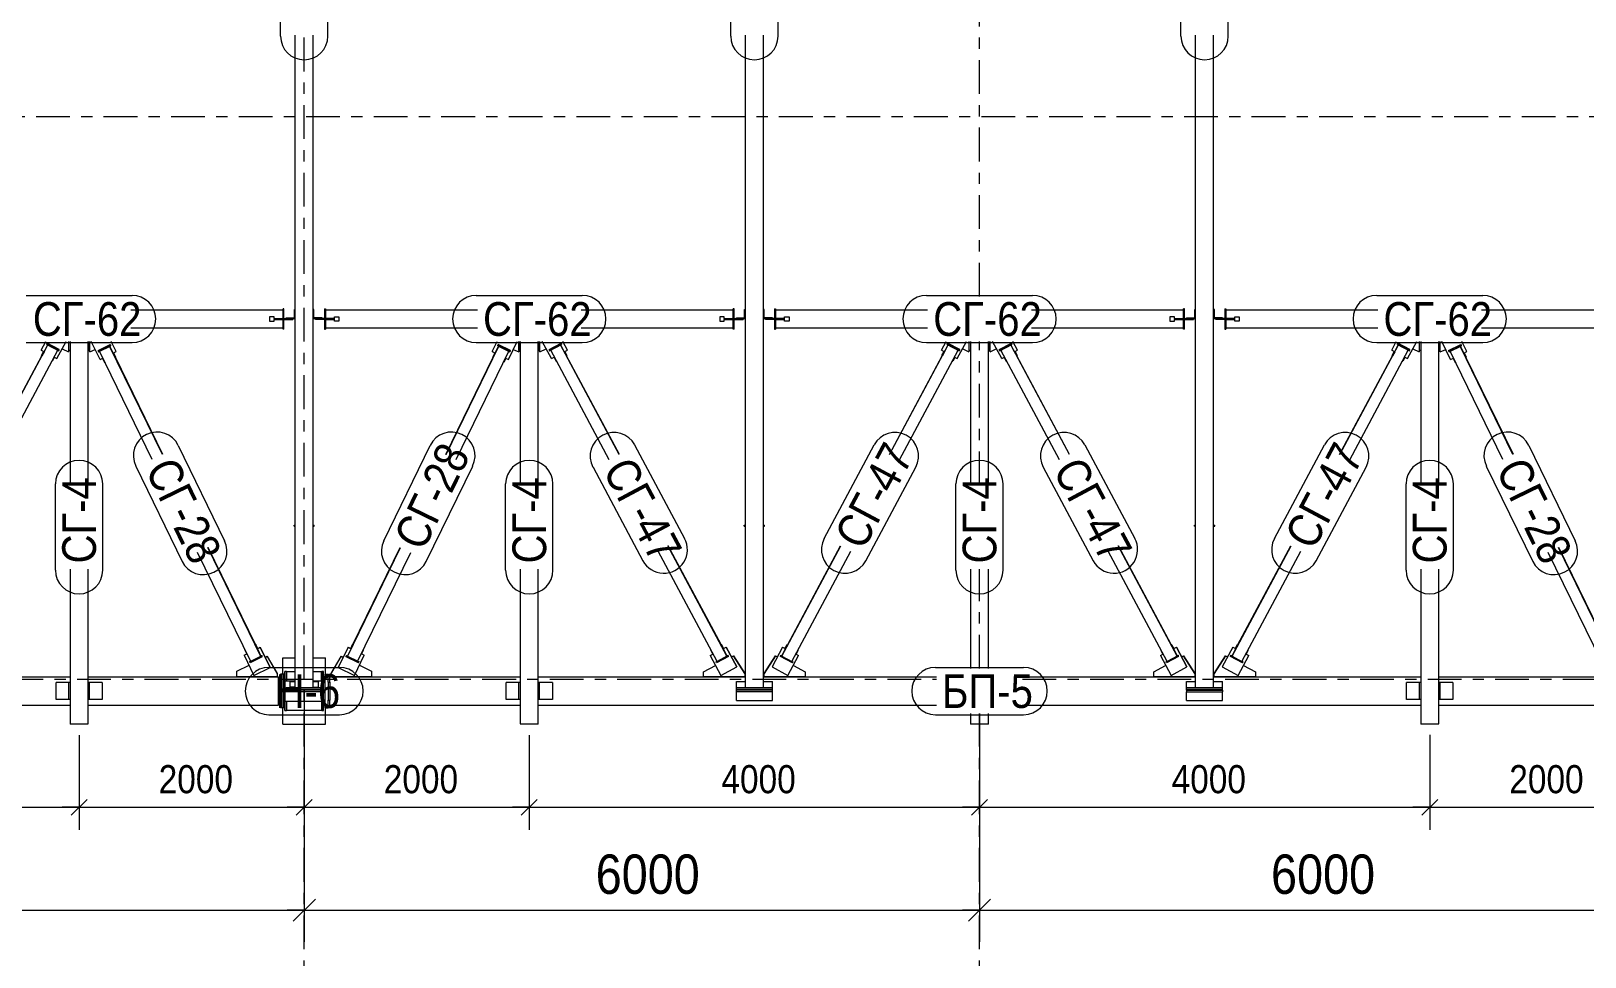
# Model space of a CAD drawing. Header units: millimetres. Extents: x -59 to 782, y -224 to 370.
# Drawn here: x 497.7 to 635.8, y -24.7 to 57.6 of the extents above; entities that cross this region are included whole.
import ezdxf

# ---------------------------------------------------------------- set-up
doc = ezdxf.new("R2010")
doc.units = ezdxf.units.MM
doc.linetypes.add('XKITLINE00', pattern=[0])
doc.linetypes.add('XKITLINE03', pattern=[6, 3, -1, 1, -1])
for name, color, linetype, lineweight in [('Part', 2, 'Continuous', 0), ('PartMark', 3, 'Continuous', 0), ('S-GRID', 1, 'Continuous', 0), ('Z-DIMENSIONS', 1, 'Continuous', 0)]:
    doc.layers.add(name, color=color, linetype=linetype, lineweight=lineweight)
doc.styles.add('GOST type A', font='ARIAL.TTF')

msp = doc.modelspace()

# ---------------------------------------------------------------- linework, layer by layer
at = {"layer": 'Part', "linetype": 'XKITLINE00', "lineweight": 0}
for p, q in [((521.2, -0.74), (521.2, 57.23)), ((522.8, -0.74), (522.8, 57.23)), ((561.2, -0.74), (561.2, 57.23)), ((562.8, -0.74), (562.8, 57.23)), ((601.2, -0.74), (601.2, 57.23)), ((602.8, -0.74), (602.8, 57.23)), ((506.61, 32.8), (520.12, 32.8)), ((519.32, 32.2), (518.92, 32.2)), ((518.92, 32.2), (518.92, 31.8)), ((518.92, 31.8), (519.32, 31.8)), ((519.32, 32.04), (519.32, 32.2)), ((519.32, 32.05), (520.12, 32.05)), ((519.32, 32.04), (519.32, 31.96)), ((519.32, 32.04), (521, 32.04)), ((519.32, 31.96), (521, 31.96)), ((519.32, 31.8), (519.32, 31.96)), ((519.32, 31.95), (520.12, 31.95)), ((520.2, 32.9), (520.12, 32.9)), ((520.12, 32.04), (520.12, 32.9)), ((520.2, 32.04), (520.12, 32.04)), ((520.2, 31.96), (520.12, 31.96)), ((520.12, 31.1), (520.12, 31.96)), ((520.2, 32.04), (520.2, 32.9)), ((520.2, 31.1), (520.2, 31.96)), ((520.4, 32.04), (520.4, 32.11)), ((520.4, 32.11), (521.13, 32.11)), ((521, 32.04), (521.2, 32.04)), ((521, 32.04), (521, 31.96)), ((521.13, 32.11), (521.13, 32.84)), ((521.13, 32.84), (521.2, 32.84)), ((522.87, 32.84), (522.8, 32.84)), ((522.8, 32.04), (523, 32.04)), ((522.87, 32.11), (522.87, 32.84)), ((523.6, 32.11), (522.87, 32.11)), ((524.68, 32.04), (523, 32.04)), ((523, 31.96), (523, 32.04)), ((524.68, 31.96), (523, 31.96)), ((523.6, 32.04), (523.6, 32.11)), ((523.8, 32.9), (523.8, 32.04)), ((523.8, 32.9), (523.88, 32.9)), ((523.8, 32.04), (523.88, 32.04)), ((523.8, 31.96), (523.8, 31.1)), ((523.8, 31.96), (523.88, 31.96)), ((523.88, 32.9), (523.88, 32.04)), ((523.88, 32.8), (537.39, 32.8)), ((523.88, 32.05), (524.68, 32.05)), ((523.88, 31.96), (523.88, 31.1)), ((523.88, 31.95), (524.68, 31.95)), ((524.68, 32.2), (525.08, 32.2)), ((524.68, 32.04), (524.68, 32.2)), ((524.68, 31.96), (524.68, 32.04)), ((524.68, 31.8), (524.68, 31.96)), ((525.08, 31.8), (524.68, 31.8)), ((525.08, 32.2), (525.08, 31.8)), ((546.61, 32.8), (560.12, 32.8)), ((559.32, 32.2), (558.92, 32.2)), ((558.92, 32.2), (558.92, 31.8)), ((558.92, 31.8), (559.32, 31.8)), ((559.32, 32.04), (559.32, 32.2)), ((559.32, 32.05), (560.12, 32.05)), ((559.32, 32.04), (559.32, 31.96)), ((559.32, 32.04), (561, 32.04)), ((559.32, 31.96), (561, 31.96)), ((559.32, 31.8), (559.32, 31.96)), ((559.32, 31.95), (560.12, 31.95)), ((560.2, 32.9), (560.12, 32.9)), ((560.12, 32.04), (560.12, 32.9)), ((560.2, 32.04), (560.12, 32.04)), ((560.2, 31.96), (560.12, 31.96)), ((560.12, 31.1), (560.12, 31.96)), ((560.2, 32.04), (560.2, 32.9)), ((560.2, 31.1), (560.2, 31.96)), ((560.4, 32.04), (560.4, 32.11)), ((560.4, 32.11), (561.13, 32.11)), ((561, 32.04), (561.2, 32.04)), ((561, 32.04), (561, 31.96)), ((561.13, 32.11), (561.13, 32.84)), ((561.13, 32.84), (561.2, 32.84)), ((562.87, 32.84), (562.8, 32.84)), ((562.8, 32.04), (563, 32.04)), ((562.87, 32.11), (562.87, 32.84)), ((563.6, 32.11), (562.87, 32.11)), ((564.68, 32.04), (563, 32.04)), ((563, 31.96), (563, 32.04)), ((564.68, 31.96), (563, 31.96)), ((563.6, 32.04), (563.6, 32.11)), ((563.8, 32.9), (563.8, 32.04)), ((563.8, 32.9), (563.88, 32.9)), ((563.8, 32.04), (563.88, 32.04)), ((563.8, 31.96), (563.8, 31.1)), ((563.8, 31.96), (563.88, 31.96)), ((563.88, 32.9), (563.88, 32.04)), ((563.88, 32.8), (577.39, 32.8)), ((563.88, 32.05), (564.68, 32.05)), ((563.88, 31.96), (563.88, 31.1)), ((563.88, 31.95), (564.68, 31.95)), ((564.68, 32.2), (565.08, 32.2)), ((564.68, 32.04), (564.68, 32.2)), ((564.68, 31.96), (564.68, 32.04)), ((564.68, 31.8), (564.68, 31.96)), ((565.08, 31.8), (564.68, 31.8)), ((565.08, 32.2), (565.08, 31.8)), ((586.61, 32.8), (600.12, 32.8)), ((599.32, 32.2), (598.92, 32.2)), ((598.92, 32.2), (598.92, 31.8)), ((598.92, 31.8), (599.32, 31.8)), ((599.32, 32.04), (599.32, 32.2)), ((599.32, 32.05), (600.12, 32.05)), ((599.32, 32.04), (599.32, 31.96)), ((599.32, 32.04), (601, 32.04)), ((599.32, 31.96), (601, 31.96)), ((599.32, 31.8), (599.32, 31.96)), ((599.32, 31.95), (600.12, 31.95)), ((600.2, 32.9), (600.12, 32.9)), ((600.12, 32.04), (600.12, 32.9)), ((600.2, 32.04), (600.12, 32.04)), ((600.2, 31.96), (600.12, 31.96)), ((600.12, 31.1), (600.12, 31.96)), ((600.2, 32.04), (600.2, 32.9)), ((600.2, 31.1), (600.2, 31.96)), ((600.4, 32.04), (600.4, 32.11)), ((600.4, 32.11), (601.13, 32.11)), ((601, 32.04), (601.2, 32.04)), ((601, 32.04), (601, 31.96)), ((601.13, 32.11), (601.13, 32.84)), ((601.13, 32.84), (601.2, 32.84)), ((602.87, 32.84), (602.8, 32.84)), ((602.8, 32.04), (603, 32.04)), ((602.87, 32.11), (602.87, 32.84)), ((603.6, 32.11), (602.87, 32.11)), ((604.68, 32.04), (603, 32.04)), ((603, 31.96), (603, 32.04)), ((604.68, 31.96), (603, 31.96)), ((603.6, 32.04), (603.6, 32.11)), ((603.8, 32.9), (603.8, 32.04)), ((603.8, 32.9), (603.88, 32.9)), ((603.8, 32.04), (603.88, 32.04)), ((603.8, 31.96), (603.8, 31.1)), ((603.8, 31.96), (603.88, 31.96)), ((603.88, 32.9), (603.88, 32.04)), ((603.88, 32.8), (617.39, 32.8)), ((603.88, 32.05), (604.68, 32.05)), ((603.88, 31.96), (603.88, 31.1)), ((603.88, 31.95), (604.68, 31.95)), ((604.68, 32.2), (605.08, 32.2)), ((604.68, 32.04), (604.68, 32.2)), ((604.68, 31.96), (604.68, 32.04)), ((604.68, 31.8), (604.68, 31.96)), ((605.08, 31.8), (604.68, 31.8)), ((605.08, 32.2), (605.08, 31.8)), ((626.61, 32.8), (640.12, 32.8)), ((506.61, 31.2), (520.12, 31.2)), ((520.2, 31.1), (520.12, 31.1)), ((523.8, 31.1), (523.88, 31.1)), ((523.88, 31.2), (537.39, 31.2)), ((546.61, 31.2), (560.12, 31.2)), ((560.2, 31.1), (560.12, 31.1)), ((563.8, 31.1), (563.88, 31.1)), ((563.88, 31.2), (577.39, 31.2)), ((586.61, 31.2), (600.12, 31.2)), ((600.2, 31.1), (600.12, 31.1)), ((603.8, 31.1), (603.88, 31.1)), ((603.88, 31.2), (617.39, 31.2)), ((626.61, 31.2), (640.12, 31.2)), ((494.01, 19.95), (499.22, 29.69)), ((494.9, 19.48), (500.1, 29.22)), ((498.62, 29.23), (499.03, 30)), ((498.62, 29.24), (499.03, 30)), ((498.62, 29.24), (498.62, 29.23)), ((498.62, 29.23), (498.89, 29.09)), ((498.84, 29.11), (498.66, 28.77)), ((498.66, 28.75), (498.85, 29.1)), ((498.89, 29.08), (498.7, 28.73)), ((498.85, 29.11), (498.85, 29.1)), ((498.85, 29.1), (498.89, 29.08)), ((498.89, 29.09), (499.21, 29.7)), ((498.89, 29.08), (498.89, 29.09)), ((499.13, 29.77), (499.17, 29.84)), ((499.17, 29.81), (499.13, 29.74)), ((499.13, 29.74), (499.13, 29.77)), ((499.13, 29.74), (500.2, 29.17)), ((500.24, 29.28), (499.17, 29.84)), ((499.17, 29.84), (499.17, 29.81)), ((499.17, 29.81), (500.24, 29.24)), ((500.03, 28.48), (500.85, 30)), ((500.2, 29.17), (500.24, 29.24)), ((500.24, 29.24), (500.24, 29.28)), ((500.51, 29.36), (501.06, 29.07)), ((501.06, 30), (501.06, 29.07)), ((501.08, 29.2), (501.08, 30)), ((501.2, 29.2), (501.08, 29.2)), ((501.2, 30), (501.2, 17.24)), ((502.8, 17.24), (502.8, 30)), ((502.8, 29.2), (502.92, 29.2)), ((502.92, 29.2), (502.92, 30)), ((502.94, 29.07), (502.94, 30)), ((502.94, 29.07), (503.42, 29.3)), ((503.86, 28.4), (503.08, 30)), ((503.68, 29.2), (504.77, 29.73)), ((503.68, 29.17), (504.77, 29.69)), ((503.68, 29.2), (503.68, 29.17)), ((503.68, 29.17), (503.72, 29.09)), ((503.72, 29.09), (504.81, 29.62)), ((508.5, 19.52), (503.82, 29.14)), ((509.4, 19.96), (504.71, 29.58)), ((505.03, 28.97), (504.73, 29.58)), ((504.77, 29.69), (504.77, 29.73)), ((504.77, 29.73), (504.81, 29.66)), ((504.81, 29.62), (504.77, 29.69)), ((504.81, 29.62), (504.81, 29.66)), ((505.3, 29.1), (504.86, 30)), ((505.3, 29.1), (504.86, 30)), ((505.03, 28.97), (505.3, 29.1)), ((505.3, 29.1), (505.3, 29.1)), ((534.6, 19.96), (539.29, 29.58)), ((535.5, 19.52), (540.18, 29.14)), ((538.7, 29.1), (539.14, 30)), ((538.7, 29.1), (539.14, 30)), ((538.7, 29.1), (538.97, 28.97)), ((538.7, 29.1), (538.7, 29.1)), ((538.97, 28.97), (539.27, 29.58)), ((539.19, 29.66), (539.23, 29.73)), ((539.23, 29.69), (539.19, 29.62)), ((539.19, 29.62), (539.19, 29.66)), ((539.19, 29.62), (540.28, 29.09)), ((540.32, 29.2), (539.23, 29.73)), ((539.23, 29.73), (539.23, 29.69)), ((539.23, 29.69), (540.32, 29.17)), ((540.14, 28.4), (540.92, 30)), ((540.28, 29.09), (540.32, 29.17)), ((540.32, 29.17), (540.32, 29.2)), ((540.58, 29.3), (541.06, 29.07)), ((541.06, 30), (541.06, 29.07)), ((541.08, 29.2), (541.08, 30)), ((541.2, 29.2), (541.08, 29.2)), ((541.2, 30), (541.2, 17.24)), ((542.8, 17.24), (542.8, 30)), ((542.8, 29.2), (542.92, 29.2)), ((542.92, 29.2), (542.92, 30)), ((542.94, 29.07), (542.94, 30)), ((542.94, 29.07), (543.49, 29.36)), ((543.97, 28.48), (543.15, 30)), ((543.76, 29.28), (544.83, 29.84)), ((543.76, 29.24), (544.83, 29.81)), ((543.76, 29.28), (543.76, 29.24)), ((543.76, 29.24), (543.8, 29.17)), ((543.8, 29.17), (544.87, 29.74)), ((549.1, 19.48), (543.9, 29.22)), ((549.99, 19.95), (544.78, 29.69)), ((545.11, 29.09), (544.79, 29.7)), ((544.83, 29.81), (544.83, 29.84)), ((544.83, 29.84), (544.87, 29.77)), ((544.87, 29.74), (544.83, 29.81)), ((544.87, 29.74), (544.87, 29.77)), ((545.38, 29.24), (544.97, 30)), ((545.38, 29.23), (544.97, 30)), ((545.11, 29.09), (545.38, 29.23)), ((545.11, 29.08), (545.15, 29.1)), ((545.11, 29.09), (545.11, 29.08)), ((545.11, 29.08), (545.3, 28.73)), ((545.15, 29.1), (545.15, 29.11)), ((545.34, 28.75), (545.15, 29.1)), ((545.16, 29.11), (545.34, 28.77)), ((545.38, 29.23), (545.38, 29.24)), ((574.01, 19.95), (579.22, 29.69)), ((574.9, 19.48), (580.1, 29.22)), ((578.62, 29.23), (579.03, 30)), ((578.62, 29.24), (579.03, 30)), ((578.62, 29.24), (578.62, 29.23)), ((578.62, 29.23), (578.89, 29.09)), ((578.84, 29.11), (578.66, 28.77)), ((578.66, 28.75), (578.85, 29.1)), ((578.89, 29.08), (578.7, 28.73)), ((578.85, 29.11), (578.85, 29.1)), ((578.85, 29.1), (578.89, 29.08)), ((578.89, 29.09), (579.21, 29.7)), ((578.89, 29.08), (578.89, 29.09)), ((579.13, 29.77), (579.17, 29.84)), ((579.17, 29.81), (579.13, 29.74)), ((579.13, 29.74), (579.13, 29.77)), ((579.13, 29.74), (580.2, 29.17)), ((580.24, 29.28), (579.17, 29.84)), ((579.17, 29.84), (579.17, 29.81)), ((579.17, 29.81), (580.24, 29.24)), ((580.03, 28.48), (580.85, 30)), ((580.2, 29.17), (580.24, 29.24)), ((580.24, 29.24), (580.24, 29.28)), ((580.51, 29.36), (581.06, 29.07)), ((581.06, 30), (581.06, 29.07)), ((581.08, 29.2), (581.08, 30)), ((581.2, 29.2), (581.08, 29.2)), ((581.2, 30), (581.2, 17.24)), ((582.8, 17.24), (582.8, 30)), ((582.8, 29.2), (582.92, 29.2)), ((582.92, 29.2), (582.92, 30)), ((582.94, 29.07), (582.94, 30)), ((582.94, 29.07), (583.49, 29.36)), ((583.97, 28.48), (583.15, 30)), ((583.76, 29.28), (584.83, 29.84)), ((583.76, 29.24), (584.83, 29.81)), ((583.76, 29.28), (583.76, 29.24)), ((583.76, 29.24), (583.8, 29.17)), ((583.8, 29.17), (584.87, 29.74)), ((589.1, 19.48), (583.9, 29.22)), ((589.99, 19.95), (584.78, 29.69)), ((585.11, 29.09), (584.79, 29.7)), ((584.83, 29.81), (584.83, 29.84)), ((584.83, 29.84), (584.87, 29.77)), ((584.87, 29.74), (584.83, 29.81)), ((584.87, 29.74), (584.87, 29.77)), ((585.38, 29.24), (584.97, 30)), ((585.38, 29.23), (584.97, 30)), ((585.11, 29.09), (585.38, 29.23)), ((585.11, 29.08), (585.15, 29.1)), ((585.11, 29.09), (585.11, 29.08)), ((585.11, 29.08), (585.3, 28.73)), ((585.15, 29.1), (585.15, 29.11)), ((585.34, 28.75), (585.15, 29.1)), ((585.16, 29.11), (585.34, 28.77)), ((585.38, 29.23), (585.38, 29.24)), ((614.01, 19.95), (619.22, 29.69)), ((614.9, 19.48), (620.1, 29.22)), ((618.62, 29.23), (619.03, 30)), ((618.62, 29.24), (619.03, 30)), ((618.62, 29.24), (618.62, 29.23)), ((618.62, 29.23), (618.89, 29.09)), ((618.84, 29.11), (618.66, 28.77)), ((618.66, 28.75), (618.85, 29.1)), ((618.89, 29.08), (618.7, 28.73)), ((618.85, 29.11), (618.85, 29.1)), ((618.85, 29.1), (618.89, 29.08)), ((618.89, 29.09), (619.21, 29.7)), ((618.89, 29.08), (618.89, 29.09)), ((619.13, 29.77), (619.17, 29.84)), ((619.17, 29.81), (619.13, 29.74)), ((619.13, 29.74), (619.13, 29.77)), ((619.13, 29.74), (620.2, 29.17)), ((620.24, 29.28), (619.17, 29.84)), ((619.17, 29.84), (619.17, 29.81)), ((619.17, 29.81), (620.24, 29.24)), ((620.03, 28.48), (620.85, 30)), ((620.2, 29.17), (620.24, 29.24)), ((620.24, 29.24), (620.24, 29.28)), ((620.51, 29.36), (621.06, 29.07)), ((621.06, 30), (621.06, 29.07)), ((621.08, 29.2), (621.08, 30)), ((621.2, 29.2), (621.08, 29.2)), ((621.2, 30), (621.2, 17.24)), ((622.8, 17.24), (622.8, 30)), ((622.8, 29.2), (622.92, 29.2)), ((622.92, 29.2), (622.92, 30)), ((622.94, 29.07), (622.94, 30)), ((622.94, 29.07), (623.42, 29.3)), ((623.86, 28.4), (623.08, 30)), ((623.68, 29.2), (624.77, 29.73)), ((623.68, 29.17), (624.77, 29.69)), ((623.68, 29.2), (623.68, 29.17)), ((623.68, 29.17), (623.72, 29.09)), ((623.72, 29.09), (624.81, 29.62)), ((628.5, 19.52), (623.82, 29.14)), ((629.4, 19.96), (624.71, 29.58)), ((625.03, 28.97), (624.73, 29.58)), ((624.77, 29.69), (624.77, 29.73)), ((624.77, 29.73), (624.81, 29.66)), ((624.81, 29.62), (624.77, 29.69)), ((624.81, 29.62), (624.81, 29.66)), ((625.3, 29.1), (624.86, 30)), ((625.3, 29.1), (624.86, 30)), ((625.03, 28.97), (625.3, 29.1)), ((625.3, 29.1), (625.3, 29.1)), ((493.99, 19.96), (498.68, 28.74)), ((498.66, 28.77), (498.66, 28.75)), ((498.66, 28.75), (498.7, 28.73)), ((499.59, 28.25), (499.62, 28.24)), ((499.8, 28.59), (499.62, 28.24)), ((499.78, 28.61), (500.03, 28.48)), ((499.78, 28.61), (499.8, 28.59)), ((499.8, 28.59), (499.8, 28.6)), ((503.86, 28.4), (504.12, 28.52)), ((504.09, 28.5), (504.12, 28.52)), ((504.09, 28.51), (504.09, 28.5)), ((504.09, 28.5), (504.27, 28.14)), ((504.27, 28.14), (504.3, 28.16)), ((505.03, 28.97), (505.03, 28.96)), ((505.03, 28.96), (505.06, 28.97)), ((505.03, 28.96), (505.2, 28.6)), ((505.06, 28.97), (505.06, 28.98)), ((505.24, 28.62), (505.06, 28.97)), ((505.07, 28.99), (505.24, 28.64)), ((505.2, 28.6), (505.24, 28.62)), ((509.43, 19.97), (505.22, 28.61)), ((505.24, 28.64), (505.24, 28.62)), ((534.57, 19.97), (538.78, 28.61)), ((538.93, 28.99), (538.76, 28.64)), ((538.76, 28.62), (538.94, 28.97)), ((538.76, 28.64), (538.76, 28.62)), ((538.76, 28.62), (538.8, 28.6)), ((538.97, 28.96), (538.8, 28.6)), ((538.94, 28.98), (538.94, 28.97)), ((538.94, 28.97), (538.97, 28.96)), ((538.97, 28.96), (538.97, 28.97)), ((539.7, 28.16), (539.73, 28.14)), ((539.91, 28.5), (539.73, 28.14)), ((539.88, 28.52), (540.14, 28.4)), ((539.88, 28.52), (539.91, 28.5)), ((539.91, 28.5), (539.91, 28.51)), ((543.97, 28.48), (544.22, 28.61)), ((544.2, 28.59), (544.22, 28.61)), ((544.2, 28.6), (544.2, 28.59)), ((544.2, 28.59), (544.38, 28.24)), ((544.38, 28.24), (544.41, 28.25)), ((545.3, 28.73), (545.34, 28.75)), ((550.01, 19.96), (545.32, 28.74)), ((545.34, 28.77), (545.34, 28.75)), ((573.99, 19.96), (578.68, 28.74)), ((578.66, 28.77), (578.66, 28.75)), ((578.66, 28.75), (578.7, 28.73)), ((579.59, 28.25), (579.62, 28.24)), ((579.8, 28.59), (579.62, 28.24)), ((579.78, 28.61), (580.03, 28.48)), ((579.78, 28.61), (579.8, 28.59)), ((579.8, 28.59), (579.8, 28.6)), ((583.97, 28.48), (584.22, 28.61)), ((584.2, 28.59), (584.22, 28.61)), ((584.2, 28.6), (584.2, 28.59)), ((584.2, 28.59), (584.38, 28.24)), ((584.38, 28.24), (584.41, 28.25)), ((585.3, 28.73), (585.34, 28.75)), ((590.01, 19.96), (585.32, 28.74)), ((585.34, 28.77), (585.34, 28.75)), ((613.99, 19.96), (618.68, 28.74)), ((618.66, 28.77), (618.66, 28.75)), ((618.66, 28.75), (618.7, 28.73)), ((619.59, 28.25), (619.62, 28.24)), ((619.8, 28.59), (619.62, 28.24)), ((619.78, 28.61), (620.03, 28.48)), ((619.78, 28.61), (619.8, 28.59)), ((619.8, 28.59), (619.8, 28.6)), ((623.86, 28.4), (624.12, 28.52)), ((624.09, 28.5), (624.12, 28.52)), ((624.09, 28.51), (624.09, 28.5)), ((624.09, 28.5), (624.27, 28.14)), ((624.27, 28.14), (624.3, 28.16)), ((625.03, 28.97), (625.03, 28.96)), ((625.03, 28.96), (625.06, 28.97)), ((625.03, 28.96), (625.2, 28.6)), ((625.06, 28.97), (625.06, 28.98)), ((625.24, 28.62), (625.06, 28.97)), ((625.07, 28.99), (625.24, 28.64)), ((625.2, 28.6), (625.24, 28.62)), ((629.43, 19.97), (625.22, 28.61)), ((625.24, 28.64), (625.24, 28.62)), ((521.1, 13.6), (521.1, 13.68)), ((521.1, 13.68), (521.2, 13.68)), ((521.1, 13.6), (521.2, 13.6)), ((522.8, 13.68), (522.9, 13.68)), ((522.8, 13.6), (522.9, 13.6)), ((522.9, 13.6), (522.9, 13.68)), ((561.1, 13.6), (561.1, 13.68)), ((561.1, 13.68), (561.2, 13.68)), ((561.1, 13.6), (561.2, 13.6)), ((562.8, 13.68), (562.9, 13.68)), ((562.8, 13.6), (562.9, 13.6)), ((562.9, 13.6), (562.9, 13.68)), ((601.1, 13.6), (601.1, 13.68)), ((601.1, 13.68), (601.2, 13.68)), ((601.1, 13.6), (601.2, 13.6)), ((602.8, 13.68), (602.9, 13.68)), ((602.8, 13.6), (602.9, 13.6)), ((602.9, 13.6), (602.9, 13.68)), ((517.25, 1.58), (512.53, 11.26)), ((518.15, 2.02), (513.43, 11.69)), ((517.67, 3.07), (513.46, 11.71)), ((525.85, 2.02), (530.57, 11.69)), ((526.33, 3.07), (530.54, 11.71)), ((526.75, 1.58), (531.47, 11.26)), ((558.68, 1.57), (553.44, 11.37)), ((559.56, 2.04), (554.32, 11.84)), ((559.04, 3.08), (554.35, 11.85)), ((564.44, 2.04), (569.68, 11.84)), ((564.96, 3.08), (569.65, 11.85)), ((565.32, 1.57), (570.56, 11.37)), ((598.68, 1.57), (593.44, 11.37)), ((599.56, 2.04), (594.32, 11.84)), ((599.04, 3.08), (594.35, 11.85)), ((604.44, 2.04), (609.68, 11.84)), ((604.96, 3.08), (609.65, 11.85)), ((605.32, 1.57), (610.56, 11.37)), ((637.25, 1.58), (632.53, 11.26)), ((638.15, 2.02), (633.43, 11.69)), ((637.67, 3.07), (633.46, 11.71)), ((501.2, 9.78), (501.2, -3.97)), ((502.8, -3.97), (502.8, 9.78)), ((541.2, 9.78), (541.2, -3.97)), ((542.8, -3.97), (542.8, 9.78)), ((581.2, 9.78), (581.2, 0.94)), ((582.8, 0.94), (582.8, 9.78)), ((621.2, 9.78), (621.2, -3.97)), ((622.8, -3.97), (622.8, 9.78)), ((517.66, 3.07), (517.7, 3.09)), ((517.66, 3.07), (517.66, 3.04)), ((517.7, 3.06), (517.66, 3.04)), ((517.66, 3.04), (517.83, 2.68)), ((517.87, 2.73), (517.7, 3.09)), ((517.7, 3.09), (517.7, 3.06)), ((517.87, 2.7), (517.7, 3.06)), ((517.87, 2.72), (518.1, 2.83)), ((517.87, 2.71), (518.1, 2.82)), ((518.1, 2.82), (518.1, 2.83)), ((518.1, 2.83), (518.98, 1.04)), ((518.98, 1.03), (518.1, 2.82)), ((525.9, 2.83), (525.02, 1.04)), ((525.9, 2.82), (525.02, 1.03)), ((525.9, 2.83), (526.13, 2.72)), ((525.9, 2.82), (525.9, 2.83)), ((525.9, 2.82), (526.13, 2.71)), ((526.13, 2.73), (526.3, 3.09)), ((526.3, 3.06), (526.13, 2.7)), ((526.17, 2.68), (526.34, 3.04)), ((526.34, 3.07), (526.3, 3.09)), ((526.3, 3.09), (526.3, 3.06)), ((526.34, 3.04), (526.3, 3.06)), ((526.34, 3.04), (526.34, 3.07)), ((559.03, 3.07), (559.07, 3.09)), ((559.03, 3.07), (559.03, 3.04)), ((559.07, 3.06), (559.03, 3.04)), ((559.03, 3.04), (559.22, 2.69)), ((559.26, 2.74), (559.07, 3.09)), ((559.07, 3.09), (559.07, 3.06)), ((559.26, 2.71), (559.07, 3.06)), ((559.26, 2.73), (559.49, 2.85)), ((559.26, 2.72), (559.49, 2.84)), ((559.49, 2.84), (559.49, 2.85)), ((559.49, 2.85), (560.43, 1.09)), ((560.43, 1.08), (559.49, 2.84)), ((564.51, 2.85), (563.57, 1.09)), ((564.51, 2.84), (563.57, 1.08)), ((564.51, 2.85), (564.74, 2.73)), ((564.51, 2.84), (564.51, 2.85)), ((564.51, 2.84), (564.74, 2.72)), ((564.74, 2.74), (564.93, 3.09)), ((564.93, 3.06), (564.74, 2.71)), ((564.78, 2.69), (564.97, 3.04)), ((564.97, 3.07), (564.93, 3.09)), ((564.93, 3.09), (564.93, 3.06)), ((564.97, 3.04), (564.93, 3.06)), ((564.97, 3.04), (564.97, 3.07)), ((599.03, 3.07), (599.07, 3.09)), ((599.03, 3.07), (599.03, 3.04)), ((599.07, 3.06), (599.03, 3.04)), ((599.03, 3.04), (599.22, 2.69)), ((599.26, 2.74), (599.07, 3.09)), ((599.07, 3.09), (599.07, 3.06)), ((599.26, 2.71), (599.07, 3.06)), ((599.26, 2.73), (599.49, 2.85)), ((599.26, 2.72), (599.49, 2.84)), ((599.49, 2.84), (599.49, 2.85)), ((599.49, 2.85), (600.43, 1.09)), ((600.43, 1.08), (599.49, 2.84)), ((604.51, 2.85), (603.57, 1.09)), ((604.51, 2.84), (603.57, 1.08)), ((604.51, 2.85), (604.74, 2.73)), ((604.51, 2.84), (604.51, 2.85)), ((604.51, 2.84), (604.74, 2.72)), ((604.74, 2.74), (604.93, 3.09)), ((604.93, 3.06), (604.74, 2.71)), ((604.78, 2.69), (604.97, 3.04)), ((604.97, 3.07), (604.93, 3.09)), ((604.93, 3.09), (604.93, 3.06)), ((604.97, 3.04), (604.93, 3.06)), ((604.97, 3.04), (604.97, 3.07)), ((516.67, 2.13), (516.89, 2.24)), ((516.67, 2.13), (516.89, 2.24)), ((516.67, 2.13), (516.67, 2.13)), ((516.67, 2.13), (517.54, 0.33)), ((516.72, 2.61), (516.74, 2.62)), ((516.72, 2.61), (516.72, 2.59)), ((516.72, 2.59), (516.75, 2.6)), ((516.72, 2.59), (516.9, 2.23)), ((516.9, 2.23), (516.93, 2.24)), ((518.24, 2.06), (517.16, 1.53)), ((517.16, 1.57), (517.24, 1.61)), ((517.16, 1.53), (517.16, 1.57)), ((517.19, 1.46), (517.16, 1.53)), ((518.28, 1.98), (517.19, 1.46)), ((518.15, 2.02), (517.25, 1.58)), ((517.87, 2.7), (517.83, 2.68)), ((517.84, 2.69), (518.15, 2.05)), ((517.87, 2.73), (517.87, 2.7)), ((518.15, 2.05), (518.24, 2.09)), ((518.15, 2.05), (518.15, 2.02)), ((518.28, 2.02), (518.24, 2.09)), ((518.24, 2.09), (518.24, 2.06)), ((518.28, 1.98), (518.24, 2.06)), ((518.28, 1.98), (518.28, 2.02)), ((518.54, 1.94), (518.72, 2.03)), ((518.54, 1.93), (518.72, 2.02)), ((519.61, 0.49), (518.72, 2.03)), ((518.72, 2.03), (518.72, 2.02)), ((518.72, 2.02), (519.61, 0.49)), ((520.1, 0.44), (520.1, 1.88)), ((520.1, 1.88), (521.2, 1.88)), ((522.8, 1.88), (523.9, 1.88)), ((523.9, 0.44), (523.9, 1.88)), ((525.28, 2.03), (524.39, 0.49)), ((524.39, 0.49), (525.28, 2.02)), ((525.28, 2.03), (525.46, 1.94)), ((525.28, 2.02), (525.28, 2.03)), ((525.28, 2.02), (525.46, 1.93)), ((525.72, 2.02), (525.76, 2.09)), ((525.72, 1.98), (525.76, 2.06)), ((525.72, 1.98), (525.72, 2.02)), ((526.81, 1.46), (525.72, 1.98)), ((525.76, 2.06), (525.76, 2.09)), ((525.76, 2.09), (525.85, 2.05)), ((526.84, 1.53), (525.76, 2.06)), ((525.85, 2.05), (526.16, 2.69)), ((525.85, 2.05), (525.85, 2.02)), ((525.85, 2.02), (526.75, 1.58)), ((526.13, 2.7), (526.13, 2.73)), ((526.13, 2.7), (526.17, 2.68)), ((526.46, 0.33), (527.33, 2.13)), ((526.76, 1.61), (526.84, 1.57)), ((526.81, 1.46), (526.84, 1.53)), ((526.84, 1.57), (526.84, 1.53)), ((527.07, 2.24), (527.1, 2.23)), ((527.1, 2.23), (527.28, 2.59)), ((527.11, 2.24), (527.33, 2.13)), ((527.11, 2.24), (527.33, 2.13)), ((527.28, 2.59), (527.25, 2.6)), ((527.28, 2.61), (527.26, 2.62)), ((527.28, 2.59), (527.28, 2.61)), ((527.33, 2.13), (527.33, 2.13)), ((558.07, 2.1), (558.3, 2.22)), ((558.07, 2.09), (558.3, 2.21)), ((558.07, 2.1), (558.07, 2.09)), ((558.07, 2.09), (559.02, 0.33)), ((558.12, 2.58), (558.13, 2.59)), ((558.12, 2.58), (558.12, 2.56)), ((558.12, 2.56), (558.14, 2.57)), ((558.12, 2.56), (558.3, 2.2)), ((558.3, 2.2), (558.33, 2.22)), ((559.65, 2.08), (558.59, 1.51)), ((558.59, 1.55), (558.67, 1.59)), ((558.59, 1.51), (558.59, 1.55)), ((558.62, 1.44), (558.59, 1.51)), ((559.69, 2.01), (558.62, 1.44)), ((559.56, 2.04), (558.68, 1.57)), ((559.26, 2.71), (559.22, 2.69)), ((559.23, 2.69), (559.56, 2.07)), ((559.26, 2.74), (559.26, 2.71)), ((559.56, 2.07), (559.65, 2.12)), ((559.56, 2.07), (559.56, 2.04)), ((559.69, 2.05), (559.65, 2.12)), ((559.65, 2.12), (559.65, 2.08)), ((559.69, 2.01), (559.65, 2.08)), ((559.69, 2.01), (559.69, 2.05)), ((559.95, 1.97), (560.13, 2.07)), ((559.96, 1.97), (560.13, 2.06)), ((561.14, 0.49), (560.13, 2.07)), ((560.13, 2.07), (560.13, 2.06)), ((560.13, 2.06), (561.14, 0.49)), ((563.87, 2.07), (562.86, 0.49)), ((562.86, 0.49), (563.87, 2.06)), ((563.87, 2.07), (564.05, 1.97)), ((563.87, 2.06), (563.87, 2.07)), ((563.87, 2.06), (564.04, 1.97)), ((564.31, 2.05), (564.35, 2.12)), ((564.31, 2.01), (564.35, 2.08)), ((564.31, 2.01), (564.31, 2.05)), ((565.38, 1.44), (564.31, 2.01)), ((564.35, 2.08), (564.35, 2.12)), ((564.35, 2.12), (564.44, 2.07)), ((565.41, 1.51), (564.35, 2.08)), ((564.44, 2.07), (564.77, 2.69)), ((564.44, 2.07), (564.44, 2.04)), ((564.44, 2.04), (565.32, 1.57)), ((564.74, 2.71), (564.74, 2.74)), ((564.74, 2.71), (564.78, 2.69)), ((564.98, 0.33), (565.93, 2.09)), ((565.33, 1.59), (565.41, 1.55)), ((565.38, 1.44), (565.41, 1.51)), ((565.41, 1.55), (565.41, 1.51)), ((565.67, 2.22), (565.7, 2.2)), ((565.7, 2.2), (565.88, 2.56)), ((565.7, 2.22), (565.93, 2.1)), ((565.7, 2.21), (565.93, 2.09)), ((565.88, 2.56), (565.86, 2.57)), ((565.88, 2.58), (565.87, 2.59)), ((565.88, 2.56), (565.88, 2.58)), ((565.93, 2.09), (565.93, 2.1)), ((598.07, 2.1), (598.3, 2.22)), ((598.07, 2.09), (598.3, 2.21)), ((598.07, 2.1), (598.07, 2.09)), ((598.07, 2.09), (599.02, 0.33)), ((598.12, 2.58), (598.13, 2.59)), ((598.12, 2.58), (598.12, 2.56)), ((598.12, 2.56), (598.14, 2.57)), ((598.12, 2.56), (598.3, 2.2)), ((598.3, 2.2), (598.33, 2.22)), ((599.65, 2.08), (598.59, 1.51)), ((598.59, 1.55), (598.67, 1.59)), ((598.59, 1.51), (598.59, 1.55)), ((598.62, 1.44), (598.59, 1.51)), ((599.69, 2.01), (598.62, 1.44)), ((599.56, 2.04), (598.68, 1.57)), ((599.26, 2.71), (599.22, 2.69)), ((599.23, 2.69), (599.56, 2.07)), ((599.26, 2.74), (599.26, 2.71)), ((599.56, 2.07), (599.65, 2.12)), ((599.56, 2.07), (599.56, 2.04)), ((599.69, 2.05), (599.65, 2.12)), ((599.65, 2.12), (599.65, 2.08)), ((599.69, 2.01), (599.65, 2.08)), ((599.69, 2.01), (599.69, 2.05)), ((599.95, 1.97), (600.13, 2.07)), ((599.96, 1.97), (600.13, 2.06)), ((601.14, 0.49), (600.13, 2.07)), ((600.13, 2.07), (600.13, 2.06)), ((600.13, 2.06), (601.14, 0.49)), ((603.87, 2.07), (602.86, 0.49)), ((602.86, 0.49), (603.87, 2.06)), ((603.87, 2.07), (604.05, 1.97)), ((603.87, 2.06), (603.87, 2.07)), ((603.87, 2.06), (604.04, 1.97)), ((604.31, 2.05), (604.35, 2.12)), ((604.31, 2.01), (604.35, 2.08)), ((604.31, 2.01), (604.31, 2.05)), ((605.38, 1.44), (604.31, 2.01)), ((604.35, 2.08), (604.35, 2.12)), ((604.35, 2.12), (604.44, 2.07)), ((605.41, 1.51), (604.35, 2.08)), ((604.44, 2.07), (604.77, 2.69)), ((604.44, 2.07), (604.44, 2.04)), ((604.44, 2.04), (605.32, 1.57)), ((604.74, 2.71), (604.74, 2.74)), ((604.74, 2.71), (604.78, 2.69)), ((604.98, 0.33), (605.93, 2.09)), ((605.33, 1.59), (605.41, 1.55)), ((605.38, 1.44), (605.41, 1.51)), ((605.41, 1.55), (605.41, 1.51)), ((605.67, 2.22), (605.7, 2.2)), ((605.7, 2.2), (605.88, 2.56)), ((605.7, 2.22), (605.93, 2.1)), ((605.7, 2.21), (605.93, 2.09)), ((605.88, 2.56), (605.86, 2.57)), ((605.88, 2.58), (605.87, 2.59)), ((605.88, 2.56), (605.88, 2.58)), ((605.93, 2.09), (605.93, 2.1)), ((482.8, 0.19), (501.2, 0.19)), ((502.8, 0.19), (519.72, 0.19)), ((516.02, 0.72), (517.1, 1.24)), ((516.02, 0.71), (517.1, 1.23)), ((516.02, 0.71), (516.02, 0.72)), ((516.02, 0.19), (516.02, 0.71)), ((519.61, 0.19), (516.02, 0.19)), ((517.54, 0.33), (518.98, 1.03)), ((518.98, 1.03), (518.98, 1.04)), ((519.61, 0.49), (519.61, 0.49)), ((519.61, 0.49), (519.61, 0.19)), ((519.72, -0.26), (519.72, 0.19)), ((520.18, 0.44), (519.88, 0.44)), ((519.88, -0.26), (519.88, 0.44)), ((520.18, -2.56), (520.18, 0.44)), ((520.44, 0.68), (520.29, 0.68)), ((520.29, -0.16), (520.29, 0.68)), ((520.44, -0.16), (520.44, 0.68)), ((520.45, 0.68), (521.2, 0.68)), ((520.45, -0.16), (520.45, 0.68)), ((522.8, 0.68), (523.55, 0.68)), ((523.55, -0.16), (523.55, 0.68)), ((523.71, 0.68), (523.56, 0.68)), ((523.56, 0.68), (523.56, -0.16)), ((523.71, -0.16), (523.71, 0.68)), ((523.82, 0.44), (523.82, -2.56)), ((523.82, 0.44), (524.12, 0.44)), ((524.12, -0.26), (524.12, 0.44)), ((524.28, 0.19), (541.2, 0.19)), ((524.28, -0.26), (524.28, 0.19)), ((524.39, 0.49), (524.39, 0.49)), ((524.39, 0.19), (524.39, 0.49)), ((527.98, 0.19), (524.39, 0.19)), ((525.02, 1.03), (525.02, 1.04)), ((525.02, 1.03), (526.46, 0.33)), ((526.9, 1.24), (527.98, 0.72)), ((526.9, 1.23), (527.98, 0.71)), ((527.98, 0.71), (527.98, 0.72)), ((527.98, 0.71), (527.98, 0.19)), ((542.8, 0.19), (561.2, 0.19)), ((557.49, 0.66), (558.54, 1.22)), ((557.49, 0.65), (558.54, 1.22)), ((557.49, 0.65), (557.49, 0.66)), ((557.49, 0.19), (557.49, 0.65)), ((561.14, 0.19), (557.49, 0.19)), ((559.02, 0.33), (560.43, 1.08)), ((560.43, 1.08), (560.43, 1.09)), ((561.14, 0.49), (561.14, 0.49)), ((561.14, 0.49), (561.14, 0.19)), ((562.8, 0.19), (578.18, 0.19)), ((562.86, 0.49), (562.86, 0.49)), ((562.86, 0.19), (562.86, 0.49)), ((566.51, 0.19), (562.86, 0.19)), ((563.57, 1.08), (563.57, 1.09)), ((563.57, 1.08), (564.98, 0.33)), ((565.46, 1.22), (566.51, 0.66)), ((565.46, 1.22), (566.51, 0.65)), ((566.51, 0.65), (566.51, 0.66)), ((566.51, 0.65), (566.51, 0.19)), ((585.82, 0.19), (601.2, 0.19)), ((597.49, 0.66), (598.54, 1.22)), ((597.49, 0.65), (598.54, 1.22)), ((597.49, 0.65), (597.49, 0.66)), ((597.49, 0.19), (597.49, 0.65)), ((601.14, 0.19), (597.49, 0.19)), ((599.02, 0.33), (600.43, 1.08)), ((600.43, 1.08), (600.43, 1.09)), ((601.14, 0.49), (601.14, 0.49)), ((601.14, 0.49), (601.14, 0.19)), ((602.8, 0.19), (621.2, 0.19)), ((602.86, 0.49), (602.86, 0.49)), ((602.86, 0.19), (602.86, 0.49)), ((606.51, 0.19), (602.86, 0.19)), ((603.57, 1.08), (603.57, 1.09)), ((603.57, 1.08), (604.98, 0.33)), ((605.46, 1.22), (606.51, 0.66)), ((605.46, 1.22), (606.51, 0.65)), ((606.51, 0.65), (606.51, 0.66)), ((606.51, 0.65), (606.51, 0.19)), ((622.8, 0.19), (639.72, 0.19)), ((499.95, -1.81), (499.95, -0.31)), ((501.08, -0.31), (499.95, -0.31)), ((501.08, -1.81), (501.08, -0.31)), ((501.2, -0.31), (501.08, -0.31)), ((504.05, -0.31), (502.8, -0.31)), ((502.92, -1.81), (502.92, -0.31)), ((504.05, -0.31), (504.05, -1.81)), ((519.88, -0.26), (519.72, -0.26)), ((519.72, -1.86), (519.72, -0.26)), ((519.88, -1.86), (519.88, -0.26)), ((520.18, -0.06), (520.29, -0.06)), ((520.29, -0.16), (521.2, -0.16)), ((520.29, -0.16), (520.29, -1.96)), ((520.4, -0.9), (520.4, -0.74)), ((520.4, -0.74), (523.6, -0.74)), ((520.4, -0.9), (523.6, -0.9)), ((523.6, -0.98), (520.4, -0.98)), ((520.4, -0.98), (520.4, -1.14)), ((523.6, -1.14), (520.4, -1.14)), ((520.75, -0.71), (520.75, -0.21)), ((520.75, -0.21), (521.2, -0.21)), ((521.2, -0.71), (520.75, -0.71)), ((522.8, -0.16), (523.71, -0.16)), ((522.8, -0.21), (523.25, -0.21)), ((522.8, -0.71), (523.25, -0.71)), ((523.25, -0.21), (523.25, -0.71)), ((523.6, -0.9), (523.6, -0.74)), ((523.6, -0.98), (523.6, -1.14)), ((523.71, -0.06), (523.82, -0.06)), ((523.71, -1.96), (523.71, -0.16)), ((524.12, -0.26), (524.12, -1.86)), ((524.12, -0.26), (524.28, -0.26)), ((524.28, -0.26), (524.28, -1.86)), ((539.95, -1.81), (539.95, -0.31)), ((541.08, -0.31), (539.95, -0.31)), ((541.08, -1.81), (541.08, -0.31)), ((541.2, -0.31), (541.08, -0.31)), ((544.05, -0.31), (542.8, -0.31)), ((542.92, -1.81), (542.92, -0.31)), ((544.05, -0.31), (544.05, -1.81)), ((560.4, -0.21), (561.2, -0.21)), ((560.4, -0.74), (560.4, -0.21)), ((560.4, -0.9), (560.4, -0.74)), ((560.4, -0.74), (563.6, -0.74)), ((560.4, -0.9), (563.6, -0.9)), ((560.4, -0.98), (560.4, -0.9)), ((560.4, -1.14), (560.4, -0.98)), ((563.6, -0.98), (560.4, -0.98)), ((563.6, -1.14), (560.4, -1.14)), ((560.4, -1.91), (560.4, -1.14)), ((562.8, -0.21), (563.6, -0.21)), ((563.6, -0.74), (563.6, -0.21)), ((563.6, -0.9), (563.6, -0.74)), ((563.6, -0.98), (563.6, -0.9)), ((563.6, -1.14), (563.6, -0.98)), ((563.6, -1.91), (563.6, -1.14)), ((600.4, -0.21), (601.2, -0.21)), ((600.4, -0.74), (600.4, -0.21)), ((600.4, -0.9), (600.4, -0.74)), ((600.4, -0.74), (603.6, -0.74)), ((600.4, -0.98), (600.4, -0.9)), ((600.4, -0.9), (603.6, -0.9)), ((600.4, -0.98), (603.6, -0.98)), ((600.4, -0.98), (600.4, -1.14)), ((600.4, -1.91), (600.4, -1.14)), ((600.4, -1.14), (603.6, -1.14)), ((602.8, -0.21), (603.6, -0.21)), ((603.6, -0.74), (603.6, -0.21)), ((603.6, -0.9), (603.6, -0.74)), ((603.6, -0.98), (603.6, -0.9)), ((603.6, -0.98), (603.6, -1.14)), ((603.6, -1.91), (603.6, -1.14)), ((619.95, -1.81), (619.95, -0.31)), ((621.08, -0.31), (619.95, -0.31)), ((621.08, -1.81), (621.08, -0.31)), ((621.2, -0.31), (621.08, -0.31)), ((624.05, -0.31), (622.8, -0.31)), ((622.92, -1.81), (622.92, -0.31)), ((624.05, -0.31), (624.05, -1.81)), ((465.82, -2.31), (501.2, -2.31)), ((501.08, -1.81), (499.95, -1.81)), ((501.2, -1.81), (501.08, -1.81)), ((504.05, -1.81), (502.8, -1.81)), ((502.8, -2.31), (519.72, -2.31)), ((519.72, -2.31), (519.72, -1.86)), ((519.88, -1.86), (519.72, -1.86)), ((519.88, -2.56), (519.88, -1.86)), ((520.18, -2.56), (519.88, -2.56)), ((520.1, -4), (520.1, -2.56)), ((520.18, -2.06), (520.29, -2.06)), ((520.29, -2.8), (520.29, -1.96)), ((520.29, -1.96), (523.71, -1.96)), ((520.44, -2.8), (520.44, -1.96)), ((520.45, -2.8), (520.45, -1.96)), ((523.55, -1.96), (523.55, -2.8)), ((523.56, -1.96), (523.56, -2.8)), ((523.71, -2.8), (523.71, -1.96)), ((523.71, -2.06), (523.82, -2.06)), ((523.82, -2.56), (524.12, -2.56)), ((523.9, -4), (523.9, -2.56)), ((524.12, -2.56), (524.12, -1.86)), ((524.12, -1.86), (524.28, -1.86)), ((524.28, -2.31), (524.28, -1.86)), ((524.28, -2.31), (541.2, -2.31)), ((541.08, -1.81), (539.95, -1.81)), ((541.2, -1.81), (541.08, -1.81)), ((544.05, -1.81), (542.8, -1.81)), ((542.8, -2.31), (578.18, -2.31)), ((560.4, -1.91), (563.6, -1.91)), ((585.82, -2.31), (621.2, -2.31)), ((600.4, -1.91), (603.6, -1.91)), ((621.08, -1.81), (619.95, -1.81)), ((621.2, -1.81), (621.08, -1.81)), ((624.05, -1.81), (622.8, -1.81)), ((622.8, -2.31), (639.72, -2.31)), ((501.2, -3.97), (502.8, -3.97)), ((501.24, -4.01), (501.24, -3.97)), ((502.76, -4.01), (501.24, -4.01)), ((502.76, -4.01), (502.76, -3.97)), ((502.76, -3.98), (502.76, -3.97)), ((502.76, -3.98), (502.76, -4.01)), ((520.1, -4), (523.9, -4)), ((520.29, -2.8), (520.44, -2.8)), ((523.55, -2.8), (520.45, -2.8)), ((523.56, -2.8), (523.71, -2.8)), ((541.2, -3.97), (542.8, -3.97)), ((541.24, -4.01), (541.24, -3.97)), ((542.76, -4.01), (541.24, -4.01)), ((542.76, -4.01), (542.76, -3.97)), ((542.76, -3.98), (542.76, -3.97)), ((542.76, -3.98), (542.76, -4.01)), ((581.2, -3.06), (581.2, -3.97)), ((581.2, -3.97), (582.8, -3.97)), ((581.24, -4.01), (581.24, -3.97)), ((582.76, -4.01), (581.24, -4.01)), ((582.76, -4.01), (582.76, -3.97)), ((582.76, -3.98), (582.76, -3.97)), ((582.76, -3.98), (582.76, -4.01)), ((582.8, -3.97), (582.8, -3.06)), ((621.2, -3.97), (622.8, -3.97)), ((621.24, -4.01), (621.24, -3.97)), ((622.76, -4.01), (621.24, -4.01)), ((622.76, -4.01), (622.76, -3.97)), ((622.76, -3.98), (622.76, -3.97)), ((622.76, -3.98), (622.76, -4.01))]:
    msp.add_line(p, q, dxfattribs=at)
at = {"layer": 'PartMark', "linetype": 'XKITLINE00', "lineweight": 0}
for p, q in [((519.9, 57.13), (519.9, 66.93)), ((524.1, 57.13), (524.1, 66.93)), ((559.9, 57.13), (559.9, 66.93)), ((564.1, 57.13), (564.1, 66.93)), ((599.9, 57.13), (599.9, 66.93)), ((604.1, 57.13), (604.1, 66.93)), ((497.29, 34.1), (506.71, 34.1)), ((537.29, 34.1), (546.71, 34.1)), ((577.29, 34.1), (586.71, 34.1)), ((617.29, 34.1), (626.71, 34.1)), ((497.29, 29.9), (506.71, 29.9)), ((537.29, 29.9), (546.71, 29.9)), ((577.29, 29.9), (586.71, 29.9)), ((617.29, 29.9), (626.71, 29.9)), ((510.81, 20.77), (514.93, 12.3)), ((529.07, 12.3), (533.19, 20.77)), ((551.36, 20.81), (555.8, 12.5)), ((568.2, 12.5), (572.64, 20.81)), ((591.36, 20.81), (595.8, 12.5)), ((608.2, 12.5), (612.64, 20.81)), ((630.81, 20.77), (634.93, 12.3)), ((507.03, 18.93), (511.16, 10.46)), ((532.84, 10.46), (536.97, 18.93)), ((547.66, 18.83), (552.09, 10.52)), ((571.91, 10.52), (576.34, 18.83)), ((587.66, 18.83), (592.09, 10.52)), ((611.91, 10.52), (616.34, 18.83)), ((627.03, 18.93), (631.16, 10.46)), ((499.9, 9.68), (499.9, 17.34)), ((504.1, 9.68), (504.1, 17.34)), ((539.9, 9.68), (539.9, 17.34)), ((544.1, 9.68), (544.1, 17.34)), ((579.9, 9.68), (579.9, 17.34)), ((584.1, 9.68), (584.1, 17.34)), ((619.9, 9.68), (619.9, 17.34)), ((624.1, 9.68), (624.1, 17.34)), ((518.86, 1.04), (525.14, 1.04)), ((578.08, 1.04), (585.92, 1.04)), ((518.86, -3.16), (525.14, -3.16)), ((578.08, -3.16), (585.92, -3.16))]:
    msp.add_line(p, q, dxfattribs=at)
for centre, start, end in [((522, 57.13), 180, 0), ((562, 57.13), 180, 0), ((602, 57.13), 180, 0), ((506.71, 32), 270, 90), ((537.29, 32), 90, 270), ((546.71, 32), 270, 90), ((577.29, 32), 90, 270), ((586.71, 32), 270, 90), ((617.29, 32), 90, 270), ((626.71, 32), 270, 90), ((508.92, 19.85), 25.987, 205.987), ((535.08, 19.85), 334.013, 154.013), ((549.51, 19.82), 28.1301, 208.1301), ((574.49, 19.82), 331.8699, 151.8699), ((589.51, 19.82), 28.1301, 208.1301), ((614.49, 19.82), 331.8699, 151.8699), ((628.92, 19.85), 25.987, 205.987), ((502, 17.34), 0, 180), ((542, 17.34), 0, 180), ((582, 17.34), 0, 180), ((622, 17.34), 0, 180), ((553.95, 11.51), 208.1301, 28.1301), ((570.05, 11.51), 151.8699, 331.8699), ((593.95, 11.51), 208.1301, 28.1301), ((610.05, 11.51), 151.8699, 331.8699), ((513.04, 11.38), 205.987, 25.987), ((530.96, 11.38), 154.013, 334.013), ((633.04, 11.38), 205.987, 25.987), ((502, 9.68), 180, 0), ((542, 9.68), 180, 0), ((582, 9.68), 180, 0), ((622, 9.68), 180, 0), ((518.86, -1.06), 90, 270), ((525.14, -1.06), 270, 90), ((578.08, -1.06), 90, 270), ((585.92, -1.06), 270, 90)]:
    msp.add_arc(centre, 2.1, start, end, dxfattribs=at)
at = {"layer": 'S-GRID', "linetype": 'XKITLINE03', "lineweight": 0}
for p, q in [((582, 34), (582, 61)), ((522, -30), (522, 57.23)), ((186.18, 50), (710.42, 50)), ((582, 17.24), (582, 30)), ((582, 0.94), (582, 9.78)), ((465.82, 0), (578.18, 0)), ((585.82, 0), (685.18, 0)), ((582, -30), (582, -3.06))]:
    msp.add_line(p, q, dxfattribs=at)
at = {"layer": 'Z-DIMENSIONS', "linetype": 'XKITLINE00', "lineweight": 0}
for p, q in [((522, -1), (522, -23.33)), ((522, -1), (522, -23.33)), ((582, -3.06), (582, -23.33)), ((582, -3.06), (582, -23.33)), ((502, -4.97), (502, -13.39)), ((502, -4.97), (502, -13.39)), ((522, -4.97), (522, -13.39)), ((522, -4.97), (522, -13.39)), ((542, -4.97), (542, -13.39)), ((542, -4.97), (542, -13.39)), ((582, -4.94), (582, -13.39)), ((582, -4.94), (582, -13.39)), ((622, -4.94), (622, -13.39)), ((622, -4.94), (622, -13.39)), ((502.71, -10.69), (501.29, -12.1)), ((502.71, -10.69), (501.29, -12.1)), ((522.71, -10.69), (521.29, -12.1)), ((522.71, -10.69), (521.29, -12.1)), ((542.71, -10.69), (541.29, -12.1)), ((542.71, -10.69), (541.29, -12.1)), ((582.71, -10.69), (581.29, -12.1)), ((582.71, -10.69), (581.29, -12.1)), ((622.71, -10.69), (621.29, -12.1)), ((622.71, -10.69), (621.29, -12.1)), ((462, -11.39), (502, -11.39)), ((502, -11.39), (500.5, -11.39)), ((502, -11.39), (503.5, -11.39)), ((502, -11.39), (522, -11.39)), ((522, -11.39), (520.5, -11.39)), ((522, -11.39), (523.5, -11.39)), ((522, -11.39), (542, -11.39)), ((542, -11.39), (540.5, -11.39)), ((542, -11.39), (543.5, -11.39)), ((542, -11.39), (582, -11.39)), ((582, -11.39), (580.5, -11.39)), ((582, -11.39), (583.5, -11.39)), ((582, -11.39), (622, -11.39)), ((622, -11.39), (620.5, -11.39)), ((622, -11.39), (642, -11.39)), ((622, -11.39), (623.5, -11.39)), ((462, -20.53), (522, -20.53)), ((522, -20.53), (520.5, -20.53)), ((522.99, -19.54), (521.01, -21.52)), ((522.99, -19.54), (521.01, -21.52)), ((522, -20.53), (523.5, -20.53)), ((522, -20.53), (582, -20.53)), ((582, -20.53), (580.5, -20.53)), ((582.99, -19.54), (581.01, -21.52)), ((582.99, -19.54), (581.01, -21.52)), ((582, -20.53), (583.5, -20.53)), ((582, -20.53), (642, -20.53))]:
    msp.add_line(p, q, dxfattribs=at)
at = {"layer": 'Z-DIMENSIONS'}
for p in [(502, -11.39), (502, -11.39), (522, -11.39), (522, -11.39), (542, -11.39), (542, -11.39), (582, -11.39), (582, -11.39), (622, -11.39), (622, -11.39), (522, -20.53), (522, -20.53), (582, -20.53), (582, -20.53)]:
    msp.add_point(p, dxfattribs=at)

# ---------------------------------------------------------------- texts
at = {"layer": 'PartMark', "style": 'GOST type A', "width": 0.85}
for s, p in [('СГ-62', (497.89, 30.5)), ('СГ-62', (537.89, 30.5)), ('СГ-62', (577.89, 30.5)), ('СГ-62', (617.89, 30.5)), ('Н-6', (519.46, -2.56)), ('БП-5', (578.68, -2.56))]:
    msp.add_text(s, height=3, dxfattribs=at).set_placement(p)
for s, rotation, p in [('СГ-28', 64.0108, (532.57, 11.27)), ('СГ-47', 61.868, (571.66, 11.34)), ('СГ-47', 61.868, (611.66, 11.34)), ('СГ-28', -64.0108, (507.83, 18.65)), ('СГ-47', -61.868, (548.47, 18.58)), ('СГ-47', -61.868, (588.47, 18.58)), ('СГ-28', -64.0108, (627.83, 18.65)), ('СГ-4', 90.0002, (503.5, 10.28)), ('СГ-4', 90.0002, (543.5, 10.28)), ('СГ-4', 90.0002, (583.5, 10.28)), ('СГ-4', 90.0002, (623.5, 10.28))]:
    msp.add_text(s, height=3, rotation=rotation, dxfattribs=at).set_placement(p)
at = {"layer": 'Z-DIMENSIONS', "style": 'GOST type A', "width": 0.85}
for s, height, p in [('2000', 2.5, (509.07, -10.14)), ('2000', 2.5, (529.07, -10.14)), ('4000', 2.5, (559.07, -10.14)), ('4000', 2.5, (599.07, -10.14)), ('2000', 2.5, (629.07, -10.14)), ('6000', 3.5, (547.9, -19.08)), ('6000', 3.5, (607.9, -19.08))]:
    msp.add_text(s, height=height, dxfattribs=at).set_placement(p)

doc.saveas('drawing.dxf')
